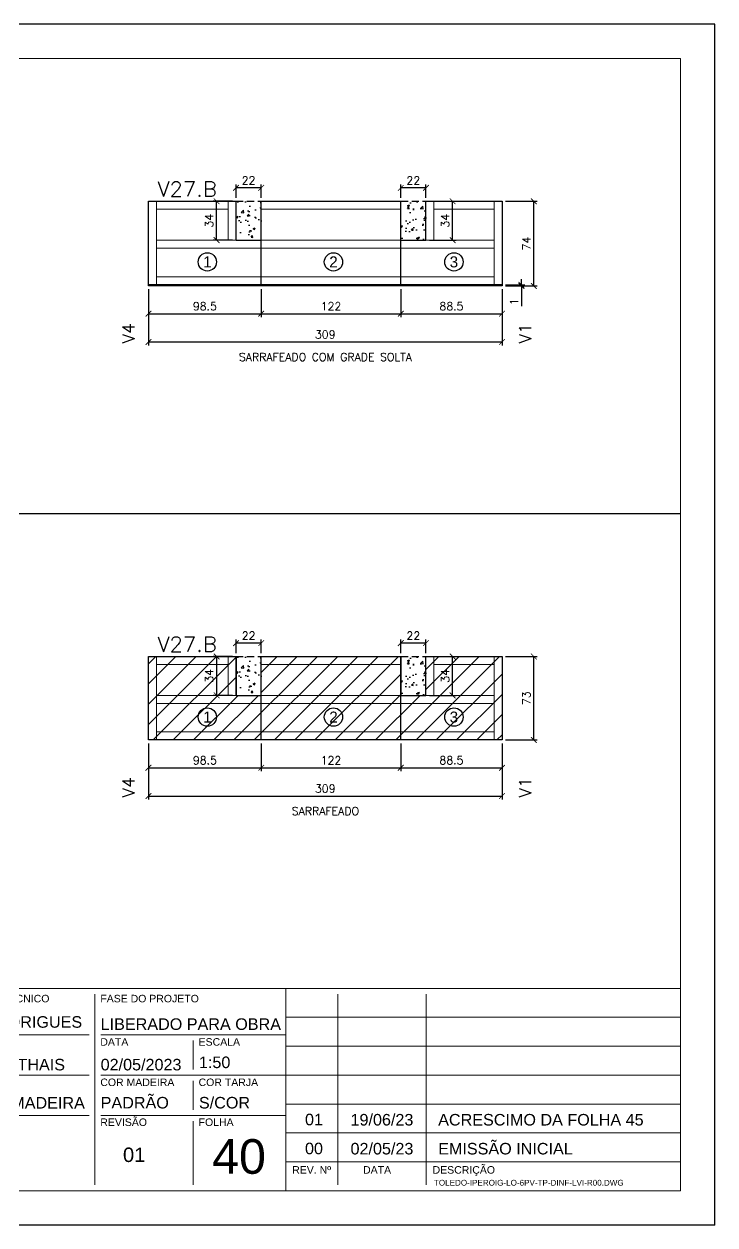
# Model space of a CAD drawing. Extents: x -23436 to 4767, y -4638 to 9755.
# Drawn here: x -19795 to -19191, y -2818 to -1768 of the extents above; entities that cross this region are included whole.
import ezdxf
from ezdxf.enums import TextEntityAlignment as Align

# ---------------------------------------------------------------- set-up
doc = ezdxf.new("R2010")
doc.units = 0
doc.header["$PDMODE"] = 2
doc.header["$PDSIZE"] = 10
doc.linetypes.add('HIDDEN', pattern=[9.525, 6.35, -3.175])
doc.layers.get('0').update_dxf_attribs({"lineweight": 13})
doc.layers.get('Defpoints').update_dxf_attribs({"lineweight": 13})
for name, color, linetype in [('Concreto', 250, 'HIDDEN'), ('Cota', 4, 'Continuous'), ('MB Logo', 255, 'Continuous'), ('Painéis', 200, 'Continuous'), ('Reaproveitamento', 251, 'Continuous'), ('Romaneio', 10, 'Continuous')]:
    doc.layers.add(name, color=color, linetype=linetype)
for name, color, linetype, lineweight in [('FOLHA MB', 7, 'Continuous', 13), ('N° Folha', 5, 'Continuous', 13), ('Sarr 2.2x7', 40, 'Continuous', 9), ('Texto Seção', 7, 'Continuous', 15)]:
    doc.layers.add(name, color=color, linetype=linetype, lineweight=lineweight)
doc.layers.add('Laje_Perimetro', color=7, linetype='Continuous', plot=False)
doc.styles.add('ARIAL', font='arial.ttf', dxfattribs={"oblique": 15, "height": 25})
doc.styles.add('MB_C01', font='arial.ttf', dxfattribs={"height": 1.3})
doc.styles.add('MB_C02', font='arial.ttf', dxfattribs={"height": 2})
doc.styles.add('MB_C03', font='arial.ttf', dxfattribs={"height": 2.5})
doc.styles.add('MB_C04', font='arial.ttf', dxfattribs={"height": 6})
doc.styles.add('REGUA-120', font='ROMANS.shx', dxfattribs={"height": 15})
doc.styles.add('ROMANS', font='romans.shx')
doc.dimstyles.new('Cota Paínel', dxfattribs={"dimtxt": 7, "dimasz": 5, "dimexe": 3, "dimexo": 3, "dimgap": 3, "dimtad": 1, "dimdec": 1, "dimzin": 12, "dimdsep": 46, "dimtxsty": 'ROMANS', "dimblk": 'ARCHTICK', "dimcen": 0, "dimclrd": 4, "dimclre": 4, "dimclrt": 1, "dimadec": 1, "dimazin": 3, "dimtfac": 1, "dimtdec": 1, "dimtmove": 0, "dimatfit": 3, "dimldrblk": 'OBLIQUE', "dimfxl": 1, "dimtolj": 1, "dimtzin": 12, "dimarcsym": 0})

# ---------------------------------------------------------------- blocks, each defined once
blk = doc.blocks.new('A$C169d8357')
at = {"layer": 'FOLHA MB', "color": 1}
for p, q in [((1109.8, 356.7), (70, 356.7)), ((943.1, 351.7), (943.1, 185)), ((1109.8, 356.7), (1109.8, 179.9)), ((1455, 356.7), (1109.8, 356.7)), ((1155.3, 185), (1155.3, 351.7)), ((1232.6, 351.7), (1232.6, 185)), ((1455, 331.5), (1109.8, 331.5)), ((938.1, 316.3), (791.6, 316.3)), ((1109.8, 316.3), (948.2, 316.3)), ((1029, 311.3), (1029, 286)), ((1455, 306.2), (1109.8, 306.2)), ((938.1, 281), (791.6, 281)), ((1109.8, 281), (948.2, 281)), ((1029, 275.9), (1029, 250.7)), ((1455, 281), (1109.8, 281)), ((1455, 255.7), (1109.8, 255.7)), ((938.1, 245.6), (450.7, 245.6)), ((1109.8, 245.6), (948.2, 245.6)), ((1029, 240.6), (1029, 185)), ((1455, 230.4), (1109.8, 230.4)), ((1455, 205.2), (1109.8, 205.2))]:
    blk.add_line(p, q, dxfattribs=at)
for points in [[(0, 1199.9), (0, 149.9), (1485, 149.9), (1485, 1199.9)], [(70, 1169.9), (70, 179.9), (1455, 179.9), (1455, 1169.9)]]:
    blk.add_lwpolyline(points, close=True, dxfattribs=at)
at = {"layer": 'FOLHA MB', "color": 6, "style": 'MB_C01'}
for s, height, p in [('RESPONSÁVEL TÉCNICO', 6.566, (791.2, 344.6)), ('FASE DO PROJETO', 6.566, (947.8, 344.6)), ('DATA', 6.57, (947.8, 306.7)), ('ESCALA', 6.57, (1033.7, 306.7)), ('COR MADEIRA', 6.566, (947.8, 271.4)), ('COR TARJA', 6.57, (1033.7, 271.4)), ('REVISÃO', 6.57, (947.8, 236.5)), ('FOLHA', 6.57, (1033.7, 236.5))]:
    blk.add_text(s, height=height, dxfattribs=at).set_placement(p)
at = {"layer": 'FOLHA MB', "color": 5}
for s, height, style, p in [('DANIEL RODRIGUES', 10.102, 'MB_C02', (791.6, 322.4)), ('LIBERADO PARA OBRA', 10.102, 'MB_C02', (948.1, 320.5)), ('STEPHANIE/THAIS', 10.102, 'MB_C02', (791.5, 285.1)), ('02/05/2023', 10.1, 'MB_C02', (948.1, 285.1)), ('1:50', 10.1, 'MB_C02', (1034, 287.1)), ('PADRÃO', 10.1, 'MB_C02', (948.1, 251.8)), ('FORMA DE MADEIRA', 10.102, 'MB_C02', (791.6, 251.7)), ('S/COR', 10.1, 'MB_C02', (1034, 251.8)), ('01', 10.1, 'MB_C02', (1126.7, 237.1)), ('19/06/23', 10.1, 'MB_C02', (1166.5, 236.9)), ('ACRESCIMO DA FOLHA 45', 10.102, 'MB_C02', (1243.1, 236.9)), ('00', 10.1, 'MB_C02', (1126.7, 211.8)), ('02/05/23', 10.1, 'MB_C02', (1166.5, 211.6)), ('EMISSÃO INICIAL', 10.102, 'MB_C02', (1243.1, 211.6)), ('01', 12.63, 'MB_C03', (967.6, 205))]:
    blk.add_text(s, height=height, dxfattribs=dict(at, style=style)).set_placement(p)
at = {"layer": 'FOLHA MB', "color": 6, "style": 'MB_C01'}
for s, p in [('REV. Nº', (1132.5, 198.1)), ('DATA', (1189.7, 198.1)), ('DESCRIÇÃO', (1265.5, 198.1))]:
    blk.add_text(s, height=6.57, dxfattribs=at).set_placement(p, align=Align.MIDDLE_CENTER)
at = {"layer": 'FOLHA MB', "insert": (1239.4, 189.4), "char_height": 5.051, "width": 210.818, "attachment_point": 1, "style": 'MB_C04'}
blk.add_mtext('TOLEDO-IPEROIG-LO-6PV-TP-DINF-LVI-R00.DWG', dxfattribs=at)
blk = doc.blocks.new('_ArchTick')
at = {"color": 0, "linetype": 'ByBlock', "const_width": 0.15}
blk.add_lwpolyline([(-0.5, -0.5), (0.5, 0.5)], dxfattribs=at)
blk = doc.blocks.new('*D1301')
at = {"layer": 'Cota', "color": 4, "lineweight": -2, "transparency": 16777216}
for p, q in [((-19686.5, -1999.7), (-19686.5, -2024)), ((-19588, -1999.7), (-19588, -2024)), ((-19686.5, -2021), (-19588, -2021))]:
    blk.add_line(p, q, dxfattribs=at)
at = {"layer": 'Defpoints', "color": 0, "transparency": 16777216}
for p in [(-19686.5, -1996.7), (-19588, -1996.7), (-19588, -2021)]:
    blk.add_point(p, dxfattribs=at)
at = {"layer": 'Cota', "color": 4, "lineweight": -2, "transparency": 16777216, "xscale": 5, "yscale": 5, "zscale": 5, "rotation": 180}
blk.add_blockref('_ArchTick', (-19686.5, -2021), dxfattribs=at)
at = {"layer": 'Cota', "color": 4, "lineweight": -2, "transparency": 16777216, "xscale": 5, "yscale": 5, "zscale": 5}
blk.add_blockref('_ArchTick', (-19588, -2021), dxfattribs=at)
at = {"layer": 'Cota', "color": 1, "transparency": 16777216, "insert": (-19637.2, -2014.5), "char_height": 7, "attachment_point": 5, "style": 'ROMANS'}
blk.add_mtext('\\A1;98.5', dxfattribs=at)
blk = doc.blocks.new('_OBLIQUE')
at = {"color": 0, "linetype": 'ByBlock', "lineweight": -2}
for p, q in [((0, 0), (-1, 0)), ((-0.5, -0.5), (0.5, 0.5))]:
    blk.add_line(p, q, dxfattribs=at)
blk = doc.blocks.new('*D1302')
at = {"layer": 'Cota', "color": 4, "lineweight": -2, "transparency": 16777216}
for p, q in [((-19588, -1999.7), (-19588, -2024)), ((-19466, -1999.7), (-19466, -2024)), ((-19588, -2021), (-19466, -2021))]:
    blk.add_line(p, q, dxfattribs=at)
at = {"layer": 'Defpoints', "color": 0, "transparency": 16777216}
for p in [(-19588, -1996.7), (-19466, -1996.7), (-19466, -2021)]:
    blk.add_point(p, dxfattribs=at)
at = {"layer": 'Cota', "color": 4, "lineweight": -2, "transparency": 16777216, "xscale": 5, "yscale": 5, "zscale": 5, "rotation": 180}
blk.add_blockref('_ArchTick', (-19588, -2021), dxfattribs=at)
at = {"layer": 'Cota', "color": 4, "lineweight": -2, "transparency": 16777216, "xscale": 5, "yscale": 5, "zscale": 5}
blk.add_blockref('_ArchTick', (-19466, -2021), dxfattribs=at)
at = {"layer": 'Cota', "color": 1, "transparency": 16777216, "insert": (-19527, -2014.5), "char_height": 7, "attachment_point": 5, "style": 'ROMANS'}
blk.add_mtext('\\A1;122', dxfattribs=at)
blk = doc.blocks.new('*D1303')
at = {"layer": 'Cota', "color": 4, "lineweight": -2, "transparency": 16777216}
for p, q in [((-19466, -1999.7), (-19466, -2024)), ((-19377.5, -1999.7), (-19377.5, -2024)), ((-19466, -2021), (-19377.5, -2021))]:
    blk.add_line(p, q, dxfattribs=at)
at = {"layer": 'Defpoints', "color": 0, "transparency": 16777216}
for p in [(-19466, -1996.7), (-19377.5, -1996.7), (-19377.5, -2021)]:
    blk.add_point(p, dxfattribs=at)
at = {"layer": 'Cota', "color": 4, "lineweight": -2, "transparency": 16777216, "xscale": 5, "yscale": 5, "zscale": 5, "rotation": 180}
blk.add_blockref('_ArchTick', (-19466, -2021), dxfattribs=at)
at = {"layer": 'Cota', "color": 4, "lineweight": -2, "transparency": 16777216, "xscale": 5, "yscale": 5, "zscale": 5}
blk.add_blockref('_ArchTick', (-19377.5, -2021), dxfattribs=at)
at = {"layer": 'Cota', "color": 1, "transparency": 16777216, "insert": (-19421.7, -2014.5), "char_height": 7, "attachment_point": 5, "style": 'ROMANS'}
blk.add_mtext('\\A1;88.5', dxfattribs=at)
blk = doc.blocks.new('*D1304')
at = {"layer": 'Cota', "color": 4, "lineweight": -2, "transparency": 16777216}
for p, q in [((-19686.5, -1999.7), (-19686.5, -2048.7)), ((-19377.5, -1999.7), (-19377.5, -2048.7)), ((-19686.5, -2045.7), (-19377.5, -2045.7))]:
    blk.add_line(p, q, dxfattribs=at)
at = {"layer": 'Defpoints', "color": 0, "transparency": 16777216}
for p in [(-19686.5, -1996.7), (-19377.5, -1996.7), (-19377.5, -2045.7)]:
    blk.add_point(p, dxfattribs=at)
at = {"layer": 'Cota', "color": 4, "lineweight": -2, "transparency": 16777216, "xscale": 5, "yscale": 5, "zscale": 5, "rotation": 180}
blk.add_blockref('_ArchTick', (-19686.5, -2045.7), dxfattribs=at)
at = {"layer": 'Cota', "color": 4, "lineweight": -2, "transparency": 16777216, "xscale": 5, "yscale": 5, "zscale": 5}
blk.add_blockref('_ArchTick', (-19377.5, -2045.7), dxfattribs=at)
at = {"layer": 'Cota', "color": 1, "transparency": 16777216, "insert": (-19532, -2039.2), "char_height": 7, "attachment_point": 5, "style": 'ROMANS'}
blk.add_mtext('\\A1;309', dxfattribs=at)
blk = doc.blocks.new('*D1305')
at = {"layer": 'Cota', "color": 4, "lineweight": -2, "transparency": 16777216}
for p, q in [((-19613, -1922.7), (-19630, -1922.7)), ((-19627, -1956.7), (-19627, -1922.7)), ((-19613, -1956.7), (-19630, -1956.7))]:
    blk.add_line(p, q, dxfattribs=at)
at = {"layer": 'Defpoints', "color": 0, "transparency": 16777216}
for p in [(-19627, -1922.7), (-19610, -1922.7), (-19610, -1956.7)]:
    blk.add_point(p, dxfattribs=at)
at = {"layer": 'Cota', "color": 4, "lineweight": -2, "transparency": 16777216, "xscale": 5, "yscale": 5, "zscale": 5}
for p, rotation in [((-19627, -1922.7), 90), ((-19627, -1956.7), 270)]:
    blk.add_blockref('_ArchTick', p, dxfattribs=dict(at, rotation=rotation))
at = {"layer": 'Cota', "color": 1, "transparency": 16777216, "insert": (-19633.5, -1939.7), "char_height": 7, "attachment_point": 5, "rotation": 90, "style": 'ROMANS'}
blk.add_mtext('\\A1;34', dxfattribs=at)
blk = doc.blocks.new('*D1306')
at = {"layer": 'Cota', "color": 4, "lineweight": -2, "transparency": 16777216}
for p, q in [((-19610, -1919.7), (-19610, -1908)), ((-19588, -1911), (-19610, -1911)), ((-19588, -1919.7), (-19588, -1908))]:
    blk.add_line(p, q, dxfattribs=at)
at = {"layer": 'Defpoints', "color": 0, "transparency": 16777216}
for p in [(-19610, -1911), (-19610, -1922.7), (-19588, -1922.7)]:
    blk.add_point(p, dxfattribs=at)
at = {"layer": 'Cota', "color": 4, "lineweight": -2, "transparency": 16777216, "xscale": 5, "yscale": 5, "zscale": 5, "rotation": 180}
blk.add_blockref('_ArchTick', (-19610, -1911), dxfattribs=at)
at = {"layer": 'Cota', "color": 4, "lineweight": -2, "transparency": 16777216, "xscale": 5, "yscale": 5, "zscale": 5}
blk.add_blockref('_ArchTick', (-19588, -1911), dxfattribs=at)
at = {"layer": 'Cota', "color": 1, "transparency": 16777216, "insert": (-19599, -1904.5), "char_height": 7, "attachment_point": 5, "style": 'ROMANS'}
blk.add_mtext('\\A1;22', dxfattribs=at)
blk = doc.blocks.new('*D1307')
at = {"layer": 'Cota', "color": 4, "lineweight": -2, "transparency": 16777216}
for p, q in [((-19466, -1919.7), (-19466, -1908)), ((-19444, -1911), (-19466, -1911)), ((-19444, -1919.7), (-19444, -1908))]:
    blk.add_line(p, q, dxfattribs=at)
at = {"layer": 'Defpoints', "color": 0, "transparency": 16777216}
for p in [(-19466, -1911), (-19466, -1922.7), (-19444, -1922.7)]:
    blk.add_point(p, dxfattribs=at)
at = {"layer": 'Cota', "color": 4, "lineweight": -2, "transparency": 16777216, "xscale": 5, "yscale": 5, "zscale": 5, "rotation": 180}
blk.add_blockref('_ArchTick', (-19466, -1911), dxfattribs=at)
at = {"layer": 'Cota', "color": 4, "lineweight": -2, "transparency": 16777216, "xscale": 5, "yscale": 5, "zscale": 5}
blk.add_blockref('_ArchTick', (-19444, -1911), dxfattribs=at)
at = {"layer": 'Cota', "color": 1, "transparency": 16777216, "insert": (-19455, -1904.5), "char_height": 7, "attachment_point": 5, "style": 'ROMANS'}
blk.add_mtext('\\A1;22', dxfattribs=at)
blk = doc.blocks.new('*D1308')
at = {"layer": 'Cota', "color": 4, "lineweight": -2, "transparency": 16777216}
for p, q in [((-19441, -1922.7), (-19417.7, -1922.7)), ((-19420.7, -1956.7), (-19420.7, -1922.7)), ((-19441, -1956.7), (-19417.7, -1956.7))]:
    blk.add_line(p, q, dxfattribs=at)
at = {"layer": 'Defpoints', "color": 0, "transparency": 16777216}
for p in [(-19444, -1922.7), (-19420.7, -1922.7), (-19444, -1956.7)]:
    blk.add_point(p, dxfattribs=at)
at = {"layer": 'Cota', "color": 4, "lineweight": -2, "transparency": 16777216, "xscale": 5, "yscale": 5, "zscale": 5}
for p, rotation in [((-19420.7, -1922.7), 90), ((-19420.7, -1956.7), 270)]:
    blk.add_blockref('_ArchTick', p, dxfattribs=dict(at, rotation=rotation))
at = {"layer": 'Cota', "color": 1, "transparency": 16777216, "insert": (-19427.2, -1939.7), "char_height": 7, "attachment_point": 5, "rotation": 90, "style": 'ROMANS'}
blk.add_mtext('\\A1;34', dxfattribs=at)
blk = doc.blocks.new('*D1309')
at = {"layer": 'Cota', "color": 4, "lineweight": -2, "transparency": 16777216}
for p, q in [((-19374.5, -1922.7), (-19346.7, -1922.7)), ((-19349.7, -1996.7), (-19349.7, -1922.7)), ((-19374.5, -1996.7), (-19346.7, -1996.7))]:
    blk.add_line(p, q, dxfattribs=at)
at = {"layer": 'Defpoints', "color": 0, "transparency": 16777216}
for p in [(-19377.5, -1922.7), (-19349.7, -1922.7), (-19377.5, -1996.7)]:
    blk.add_point(p, dxfattribs=at)
at = {"layer": 'Cota', "color": 4, "lineweight": -2, "transparency": 16777216, "xscale": 5, "yscale": 5, "zscale": 5}
for p, rotation in [((-19349.7, -1922.7), 90), ((-19349.7, -1996.7), 270)]:
    blk.add_blockref('_ArchTick', p, dxfattribs=dict(at, rotation=rotation))
at = {"layer": 'Cota', "color": 1, "transparency": 16777216, "insert": (-19356.2, -1959.7), "char_height": 7, "attachment_point": 5, "rotation": 90, "style": 'ROMANS'}
blk.add_mtext('\\A1;74', dxfattribs=at)
blk = doc.blocks.new('*D1318')
at = {"layer": 'Cota', "color": 4, "lineweight": -2, "transparency": 16777216}
for p, q in [((-19686.5, -2396.7), (-19686.5, -2421)), ((-19588, -2396.7), (-19588, -2421)), ((-19686.5, -2418), (-19588, -2418))]:
    blk.add_line(p, q, dxfattribs=at)
at = {"layer": 'Defpoints', "color": 0, "transparency": 16777216}
for p in [(-19686.5, -2393.7), (-19588, -2393.7), (-19588, -2418)]:
    blk.add_point(p, dxfattribs=at)
at = {"layer": 'Cota', "color": 4, "lineweight": -2, "transparency": 16777216, "xscale": 5, "yscale": 5, "zscale": 5, "rotation": 180}
blk.add_blockref('_ArchTick', (-19686.5, -2418), dxfattribs=at)
at = {"layer": 'Cota', "color": 4, "lineweight": -2, "transparency": 16777216, "xscale": 5, "yscale": 5, "zscale": 5}
blk.add_blockref('_ArchTick', (-19588, -2418), dxfattribs=at)
at = {"layer": 'Cota', "color": 1, "transparency": 16777216, "insert": (-19637.2, -2411.5), "char_height": 7, "attachment_point": 5, "style": 'ROMANS'}
blk.add_mtext('\\A1;98.5', dxfattribs=at)
blk = doc.blocks.new('*D1319')
at = {"layer": 'Cota', "color": 4, "lineweight": -2, "transparency": 16777216}
for p, q in [((-19588, -2396.7), (-19588, -2421)), ((-19466, -2396.7), (-19466, -2421)), ((-19588, -2418), (-19466, -2418))]:
    blk.add_line(p, q, dxfattribs=at)
at = {"layer": 'Defpoints', "color": 0, "transparency": 16777216}
for p in [(-19588, -2393.7), (-19466, -2393.7), (-19466, -2418)]:
    blk.add_point(p, dxfattribs=at)
at = {"layer": 'Cota', "color": 4, "lineweight": -2, "transparency": 16777216, "xscale": 5, "yscale": 5, "zscale": 5, "rotation": 180}
blk.add_blockref('_ArchTick', (-19588, -2418), dxfattribs=at)
at = {"layer": 'Cota', "color": 4, "lineweight": -2, "transparency": 16777216, "xscale": 5, "yscale": 5, "zscale": 5}
blk.add_blockref('_ArchTick', (-19466, -2418), dxfattribs=at)
at = {"layer": 'Cota', "color": 1, "transparency": 16777216, "insert": (-19527, -2411.5), "char_height": 7, "attachment_point": 5, "style": 'ROMANS'}
blk.add_mtext('\\A1;122', dxfattribs=at)
blk = doc.blocks.new('*D1320')
at = {"layer": 'Cota', "color": 4, "lineweight": -2, "transparency": 16777216}
for p, q in [((-19466, -2396.7), (-19466, -2421)), ((-19377.5, -2396.7), (-19377.5, -2421)), ((-19466, -2418), (-19377.5, -2418))]:
    blk.add_line(p, q, dxfattribs=at)
at = {"layer": 'Defpoints', "color": 0, "transparency": 16777216}
for p in [(-19466, -2393.7), (-19377.5, -2393.7), (-19377.5, -2418)]:
    blk.add_point(p, dxfattribs=at)
at = {"layer": 'Cota', "color": 4, "lineweight": -2, "transparency": 16777216, "xscale": 5, "yscale": 5, "zscale": 5, "rotation": 180}
blk.add_blockref('_ArchTick', (-19466, -2418), dxfattribs=at)
at = {"layer": 'Cota', "color": 4, "lineweight": -2, "transparency": 16777216, "xscale": 5, "yscale": 5, "zscale": 5}
blk.add_blockref('_ArchTick', (-19377.5, -2418), dxfattribs=at)
at = {"layer": 'Cota', "color": 1, "transparency": 16777216, "insert": (-19421.7, -2411.5), "char_height": 7, "attachment_point": 5, "style": 'ROMANS'}
blk.add_mtext('\\A1;88.5', dxfattribs=at)
blk = doc.blocks.new('*D1321')
at = {"layer": 'Cota', "color": 4, "lineweight": -2, "transparency": 16777216}
for p, q in [((-19686.5, -2396.7), (-19686.5, -2445.7)), ((-19377.5, -2396.7), (-19377.5, -2445.7)), ((-19686.5, -2442.7), (-19377.5, -2442.7))]:
    blk.add_line(p, q, dxfattribs=at)
at = {"layer": 'Defpoints', "color": 0, "transparency": 16777216}
for p in [(-19686.5, -2393.7), (-19377.5, -2393.7), (-19377.5, -2442.7)]:
    blk.add_point(p, dxfattribs=at)
at = {"layer": 'Cota', "color": 4, "lineweight": -2, "transparency": 16777216, "xscale": 5, "yscale": 5, "zscale": 5, "rotation": 180}
blk.add_blockref('_ArchTick', (-19686.5, -2442.7), dxfattribs=at)
at = {"layer": 'Cota', "color": 4, "lineweight": -2, "transparency": 16777216, "xscale": 5, "yscale": 5, "zscale": 5}
blk.add_blockref('_ArchTick', (-19377.5, -2442.7), dxfattribs=at)
at = {"layer": 'Cota', "color": 1, "transparency": 16777216, "insert": (-19532, -2436.2), "char_height": 7, "attachment_point": 5, "style": 'ROMANS'}
blk.add_mtext('\\A1;309', dxfattribs=at)
blk = doc.blocks.new('*D1322')
at = {"layer": 'Cota', "color": 4, "lineweight": -2, "transparency": 16777216}
for p, q in [((-19613, -2320.7), (-19629.9, -2320.7)), ((-19626.9, -2354.7), (-19626.9, -2320.7)), ((-19613, -2354.7), (-19629.9, -2354.7))]:
    blk.add_line(p, q, dxfattribs=at)
at = {"layer": 'Defpoints', "color": 0, "transparency": 16777216}
for p in [(-19626.9, -2320.7), (-19610, -2320.7), (-19610, -2354.7)]:
    blk.add_point(p, dxfattribs=at)
at = {"layer": 'Cota', "color": 4, "lineweight": -2, "transparency": 16777216, "xscale": 5, "yscale": 5, "zscale": 5}
for p, rotation in [((-19626.9, -2320.7), 90), ((-19626.9, -2354.7), 270)]:
    blk.add_blockref('_ArchTick', p, dxfattribs=dict(at, rotation=rotation))
at = {"layer": 'Cota', "color": 1, "transparency": 16777216, "insert": (-19633.4, -2337.7), "char_height": 7, "attachment_point": 5, "rotation": 90, "style": 'ROMANS'}
blk.add_mtext('\\A1;34', dxfattribs=at)
blk = doc.blocks.new('*D1323')
at = {"layer": 'Cota', "color": 4, "lineweight": -2, "transparency": 16777216}
for p, q in [((-19610, -2317.7), (-19610, -2306)), ((-19588, -2309), (-19610, -2309)), ((-19588, -2317.7), (-19588, -2306))]:
    blk.add_line(p, q, dxfattribs=at)
at = {"layer": 'Defpoints', "color": 0, "transparency": 16777216}
for p in [(-19610, -2309), (-19610, -2320.7), (-19588, -2320.7)]:
    blk.add_point(p, dxfattribs=at)
at = {"layer": 'Cota', "color": 4, "lineweight": -2, "transparency": 16777216, "xscale": 5, "yscale": 5, "zscale": 5, "rotation": 180}
blk.add_blockref('_ArchTick', (-19610, -2309), dxfattribs=at)
at = {"layer": 'Cota', "color": 4, "lineweight": -2, "transparency": 16777216, "xscale": 5, "yscale": 5, "zscale": 5}
blk.add_blockref('_ArchTick', (-19588, -2309), dxfattribs=at)
at = {"layer": 'Cota', "color": 1, "transparency": 16777216, "insert": (-19599, -2302.5), "char_height": 7, "attachment_point": 5, "style": 'ROMANS'}
blk.add_mtext('\\A1;22', dxfattribs=at)
blk = doc.blocks.new('*D1324')
at = {"layer": 'Cota', "color": 4, "lineweight": -2, "transparency": 16777216}
for p, q in [((-19466, -2317.7), (-19466, -2306)), ((-19444, -2309), (-19466, -2309)), ((-19444, -2317.7), (-19444, -2306))]:
    blk.add_line(p, q, dxfattribs=at)
at = {"layer": 'Defpoints', "color": 0, "transparency": 16777216}
for p in [(-19466, -2309), (-19466, -2320.7), (-19444, -2320.7)]:
    blk.add_point(p, dxfattribs=at)
at = {"layer": 'Cota', "color": 4, "lineweight": -2, "transparency": 16777216, "xscale": 5, "yscale": 5, "zscale": 5, "rotation": 180}
blk.add_blockref('_ArchTick', (-19466, -2309), dxfattribs=at)
at = {"layer": 'Cota', "color": 4, "lineweight": -2, "transparency": 16777216, "xscale": 5, "yscale": 5, "zscale": 5}
blk.add_blockref('_ArchTick', (-19444, -2309), dxfattribs=at)
at = {"layer": 'Cota', "color": 1, "transparency": 16777216, "insert": (-19455, -2302.5), "char_height": 7, "attachment_point": 5, "style": 'ROMANS'}
blk.add_mtext('\\A1;22', dxfattribs=at)
blk = doc.blocks.new('*D1325')
at = {"layer": 'Cota', "color": 4, "lineweight": -2, "transparency": 16777216}
for p, q in [((-19441, -2320.7), (-19417.7, -2320.7)), ((-19420.7, -2354.7), (-19420.7, -2320.7)), ((-19441, -2354.7), (-19417.7, -2354.7))]:
    blk.add_line(p, q, dxfattribs=at)
at = {"layer": 'Defpoints', "color": 0, "transparency": 16777216}
for p in [(-19444, -2320.7), (-19420.7, -2320.7), (-19444, -2354.7)]:
    blk.add_point(p, dxfattribs=at)
at = {"layer": 'Cota', "color": 4, "lineweight": -2, "transparency": 16777216, "xscale": 5, "yscale": 5, "zscale": 5}
for p, rotation in [((-19420.7, -2320.7), 90), ((-19420.7, -2354.7), 270)]:
    blk.add_blockref('_ArchTick', p, dxfattribs=dict(at, rotation=rotation))
at = {"layer": 'Cota', "color": 1, "transparency": 16777216, "insert": (-19427.2, -2337.7), "char_height": 7, "attachment_point": 5, "rotation": 90, "style": 'ROMANS'}
blk.add_mtext('\\A1;34', dxfattribs=at)
blk = doc.blocks.new('*D1326')
at = {"layer": 'Cota', "color": 4, "lineweight": -2, "transparency": 16777216}
for p, q in [((-19374.5, -2320.7), (-19346.7, -2320.7)), ((-19349.7, -2393.7), (-19349.7, -2320.7)), ((-19374.5, -2393.7), (-19346.7, -2393.7))]:
    blk.add_line(p, q, dxfattribs=at)
at = {"layer": 'Defpoints', "color": 0, "transparency": 16777216}
for p in [(-19377.5, -2320.7), (-19349.7, -2320.7), (-19377.5, -2393.7)]:
    blk.add_point(p, dxfattribs=at)
at = {"layer": 'Cota', "color": 4, "lineweight": -2, "transparency": 16777216, "xscale": 5, "yscale": 5, "zscale": 5}
for p, rotation in [((-19349.7, -2320.7), 90), ((-19349.7, -2393.7), 270)]:
    blk.add_blockref('_ArchTick', p, dxfattribs=dict(at, rotation=rotation))
at = {"layer": 'Cota', "color": 1, "transparency": 16777216, "insert": (-19356.2, -2357.2), "char_height": 7, "attachment_point": 5, "rotation": 90, "style": 'ROMANS'}
blk.add_mtext('\\A1;73', dxfattribs=at)
blk = doc.blocks.new('*D1498')
at = {"layer": 'Cota', "color": 4, "lineweight": -2, "transparency": 16777216}
for p, q in [((-19360.5, -1995.7), (-19360.5, -1990.7)), ((-19374.5, -1995.7), (-19357.5, -1995.7)), ((-19374.5, -1996.7), (-19357.5, -1996.7)), ((-19360.5, -1995.7), (-19360.5, -1996.7)), ((-19360.5, -1996.7), (-19360.5, -2014.4))]:
    blk.add_line(p, q, dxfattribs=at)
at = {"layer": 'Defpoints', "color": 0, "transparency": 16777216}
for p in [(-19377.5, -1995.7), (-19377.5, -1996.7), (-19360.5, -1996.7)]:
    blk.add_point(p, dxfattribs=at)
at = {"layer": 'Cota', "color": 4, "lineweight": -2, "transparency": 16777216, "xscale": 5, "yscale": 5, "zscale": 5}
for p, rotation in [((-19360.5, -1995.7), 270), ((-19360.5, -1996.7), 90)]:
    blk.add_blockref('_ArchTick', p, dxfattribs=dict(at, rotation=rotation))
at = {"layer": 'Cota', "color": 1, "transparency": 16777216, "insert": (-19367, -2010.6), "char_height": 7, "attachment_point": 5, "rotation": 90, "style": 'ROMANS'}
blk.add_mtext('\\A1;1', dxfattribs=at)

msp = doc.modelspace()

# ---------------------------------------------------------------- hatches: boundary and pattern name
at = {"layer": 'Concreto'}
h = msp.add_hatch(dxfattribs=at)
h.set_pattern_fill('AR-CONC', color=256, scale=2.5)
h.set_pattern_definition([(50, (-27.832, 34), (17.931505, -1.568803), [1.875, -20.625]), (355, (-27.832, 34), (-3.468783, 18.804803), [1.5, -16.5]), (100.45144, (-26.337, 33.87), (14.462721, 17.236), [1.593505, -17.528553]), (46.1842, (-27.832, 39), (26.681033, -4.137982), [2.8125, -30.9375]), (96.63564, (-25.608, 38.655), (23.36655, 24.352965), [2.39026, -26.292844]), (351.18416, (-27.832, 39), (23.36655, 24.352965), [2.25, -24.75]), (21, (-25.332, 37.75), (14.922676, -10.065472), [1.875, -20.625]), (326, (-25.332, 37.75), (6.082883, 18.128751), [1.5, -16.5]), (71.45144, (-24.088, 36.911), (21.00556, 8.063279), [1.593505, -17.528553]), (37.5, (-27.8315, 34), (0.3039964, 8.3223463), [0, -16.3, 0, -16.75, 0, -16.5625]), (7.5, (-27.8315, 34), (6.5767384, 9.8602928), [0, -9.55, 0, -15.925, 0, -6.3125]), (327.5, (-33.4065, 34), (13.345561, -0.5638718), [0, -6.25, 0, -19.5, 0, -25.875]), (317.5, (-35.907, 34), (14.579654, 2.5026246), [0, -8.125, 0, -12.95, 0, -18.375])])
h.paths.add_polyline_path([(-19587.97, -1922.74), (-19609.97, -1922.74), (-19609.97, -1956.74), (-19587.97, -1956.74)])
h.paths.add_polyline_path([(-19443.97, -1922.74), (-19465.97, -1922.74), (-19465.97, -1956.74), (-19443.97, -1956.74)])
h = msp.add_hatch(dxfattribs=at)
h.set_pattern_fill('AR-CONC', color=256, scale=2.5)
h.set_pattern_definition([(50, (-27.832, -363.969), (17.931505, -1.568803), [1.875, -20.625]), (355, (-27.832, -363.969), (-3.468783, 18.804803), [1.5, -16.5]), (100.45144, (-26.337, -364.1), (14.462721, 17.236), [1.593505, -17.528553]), (46.1842, (-27.832, -358.969), (26.681033, -4.137982), [2.8125, -30.9375]), (96.63564, (-25.608, -359.314), (23.36655, 24.352965), [2.39026, -26.292844]), (351.18416, (-27.832, -358.97), (23.36655, 24.352965), [2.25, -24.75]), (21, (-25.332, -360.219), (14.922676, -10.065472), [1.875, -20.625]), (326, (-25.332, -360.219), (6.082883, 18.128751), [1.5, -16.5]), (71.45144, (-24.088, -361.058), (21.00556, 8.063279), [1.593505, -17.528553]), (37.5, (-27.8315, -363.969), (0.3039964, 8.3223463), [0, -16.3, 0, -16.75, 0, -16.5625]), (7.5, (-27.8315, -363.969), (6.5767384, 9.8602928), [0, -9.55, 0, -15.925, 0, -6.3125]), (327.5, (-33.4065, -363.969), (13.345561, -0.5638718), [0, -6.25, 0, -19.5, 0, -25.875]), (317.5, (-35.907, -363.969), (14.579654, 2.5026246), [0, -8.125, 0, -12.95, 0, -18.375])])
h.paths.add_polyline_path([(-19587.97, -2320.71), (-19609.97, -2320.71), (-19609.97, -2354.71), (-19587.97, -2354.71)])
h.paths.add_polyline_path([(-19443.97, -2320.71), (-19465.97, -2320.71), (-19465.97, -2354.71), (-19443.97, -2354.71)])
at = {"layer": 'Reaproveitamento'}
h = msp.add_hatch(dxfattribs=at)
h.set_pattern_fill('ANSI31', color=256, scale=100)
h.set_pattern_definition([(45, (0, 0), (-8.838835, 8.838835), [])])
h.paths.add_polyline_path([(-19686.47, -2393.71), (-19686.47, -2320.71), (-19609.97, -2320.71), (-19609.97, -2354.71), (-19587.97, -2354.71), (-19587.97, -2320.71), (-19465.97, -2320.71), (-19465.97, -2354.71), (-19443.97, -2354.71), (-19443.97, -2320.71), (-19377.47, -2320.71), (-19377.47, -2393.71)])

# ---------------------------------------------------------------- linework, layer by layer
at = {"layer": 'Concreto'}
for p, q in [((-19609.97, -1922.74), (-19587.97, -1922.74)), ((-19465.97, -1922.74), (-19443.97, -1922.74)), ((-19609.97, -2320.71), (-19587.97, -2320.71)), ((-19465.97, -2320.71), (-19443.97, -2320.71))]:
    msp.add_line(p, q, dxfattribs=at)
at = {"layer": 'Laje_Perimetro'}
msp.add_lwpolyline([(-19191.38, -1767.74), (-20676.4, -1767.74), (-20676.4, -2817.74), (-19191.38, -2817.74)], close=True, dxfattribs=at)
at = {"layer": 'MB Logo'}
msp.add_line((-20606.4, -2195.71), (-19221.38, -2195.71), dxfattribs=at)
at = {"layer": 'Painéis'}
for p, q in [((-19686.47, -1922.74), (-19609.97, -1922.74)), ((-19686.47, -1996.74), (-19686.47, -1922.74)), ((-19609.97, -1956.74), (-19609.97, -1922.74)), ((-19587.97, -1996.74), (-19587.97, -1922.74)), ((-19587.97, -1922.74), (-19465.97, -1922.74)), ((-19465.97, -1996.74), (-19465.97, -1922.74)), ((-19443.97, -1956.74), (-19443.97, -1922.74)), ((-19443.97, -1922.74), (-19377.47, -1922.74)), ((-19377.47, -1922.74), (-19377.47, -1996.74)), ((-19609.97, -1956.74), (-19587.97, -1956.74)), ((-19465.97, -1956.74), (-19443.97, -1956.74)), ((-19377.47, -1995.74), (-19686.47, -1995.74)), ((-19377.47, -1996.74), (-19686.47, -1996.74)), ((-19686.47, -2320.71), (-19609.97, -2320.71)), ((-19686.47, -2393.71), (-19686.47, -2320.71)), ((-19609.97, -2354.71), (-19609.97, -2320.71)), ((-19587.97, -2320.71), (-19465.97, -2320.71)), ((-19587.97, -2393.71), (-19587.97, -2320.71)), ((-19465.97, -2393.71), (-19465.97, -2320.71)), ((-19443.97, -2320.71), (-19377.47, -2320.71)), ((-19443.97, -2354.71), (-19443.97, -2320.71)), ((-19377.47, -2320.71), (-19377.47, -2393.71)), ((-19609.97, -2354.71), (-19587.97, -2354.71)), ((-19465.97, -2354.71), (-19443.97, -2354.71)), ((-19377.47, -2393.71), (-19686.47, -2393.71))]:
    msp.add_line(p, q, dxfattribs=at)
msp.add_lwpolyline([(-19686.47, -2393.71), (-19686.47, -2320.71), (-19609.97, -2320.71), (-19609.97, -2354.71), (-19587.97, -2354.71), (-19587.97, -2320.71), (-19465.97, -2320.71), (-19465.97, -2354.71), (-19443.97, -2354.71), (-19443.97, -2320.71), (-19377.47, -2320.71), (-19377.47, -2393.71)], close=True, dxfattribs=at)
at = {"layer": 'Romaneio'}
for centre in [(-19635.06, -1975.72), (-19524.81, -1975.72), (-19419.56, -1975.72), (-19635.06, -2373.69), (-19524.81, -2373.69), (-19419.56, -2373.69)]:
    msp.add_circle(centre, 8, dxfattribs=at)
at = {"layer": 'Sarr 2.2x7', "color": 50}
for p, q in [((-19686.47, -1996.74), (-19686.47, -1922.74)), ((-19686.47, -1922.74), (-19682.97, -1922.74)), ((-19679.47, -1922.74), (-19682.97, -1922.74)), ((-19679.47, -1996.74), (-19679.47, -1922.74)), ((-19679.47, -1922.74), (-19679.47, -1926.24)), ((-19679.47, -1922.74), (-19616.97, -1922.74)), ((-19679.47, -1929.74), (-19679.47, -1926.24)), ((-19679.47, -1929.74), (-19616.97, -1929.74)), ((-19616.97, -1922.74), (-19613.47, -1922.74)), ((-19616.97, -1922.74), (-19616.97, -1956.74)), ((-19616.97, -1922.74), (-19616.97, -1926.24)), ((-19616.97, -1929.74), (-19616.97, -1926.24)), ((-19609.97, -1922.74), (-19613.47, -1922.74)), ((-19609.97, -1922.74), (-19609.97, -1956.74)), ((-19587.97, -1922.74), (-19587.97, -1926.24)), ((-19587.97, -1922.74), (-19465.97, -1922.74)), ((-19587.97, -1929.74), (-19587.97, -1926.24)), ((-19587.97, -1929.74), (-19465.97, -1929.74)), ((-19465.97, -1922.74), (-19465.97, -1926.24)), ((-19465.97, -1929.74), (-19465.97, -1926.24)), ((-19443.97, -1956.74), (-19443.97, -1922.74)), ((-19443.97, -1922.74), (-19440.47, -1922.74)), ((-19436.97, -1922.74), (-19440.47, -1922.74)), ((-19436.97, -1956.74), (-19436.97, -1922.74)), ((-19436.97, -1922.74), (-19436.97, -1926.24)), ((-19436.97, -1922.74), (-19384.47, -1922.74)), ((-19436.97, -1929.74), (-19436.97, -1926.24)), ((-19436.97, -1929.74), (-19384.47, -1929.74)), ((-19384.47, -1922.74), (-19380.97, -1922.74)), ((-19384.47, -1922.74), (-19384.47, -1996.74)), ((-19384.47, -1922.74), (-19384.47, -1926.24)), ((-19384.47, -1929.74), (-19384.47, -1926.24)), ((-19377.47, -1922.74), (-19380.97, -1922.74)), ((-19377.47, -1922.74), (-19377.47, -1996.74)), ((-19679.47, -1956.74), (-19679.47, -1960.24)), ((-19679.47, -1956.74), (-19384.47, -1956.74)), ((-19679.47, -1963.74), (-19679.47, -1960.24)), ((-19616.97, -1956.74), (-19613.47, -1956.74)), ((-19609.97, -1956.74), (-19613.47, -1956.74)), ((-19443.97, -1956.74), (-19440.47, -1956.74)), ((-19436.97, -1956.74), (-19440.47, -1956.74)), ((-19384.47, -1956.74), (-19384.47, -1960.24)), ((-19384.47, -1963.74), (-19384.47, -1960.24)), ((-19679.47, -1963.74), (-19384.47, -1963.74)), ((-19384.47, -1988.74), (-19679.47, -1988.74)), ((-19679.47, -1988.74), (-19679.47, -1992.24)), ((-19679.47, -1995.74), (-19679.47, -1992.24)), ((-19384.47, -1988.74), (-19384.47, -1992.24)), ((-19384.47, -1995.74), (-19384.47, -1992.24)), ((-19686.47, -1996.74), (-19682.97, -1996.74)), ((-19679.47, -1996.74), (-19682.97, -1996.74)), ((-19384.47, -1995.74), (-19679.47, -1995.74)), ((-19384.47, -1996.74), (-19380.97, -1996.74)), ((-19377.47, -1996.74), (-19380.97, -1996.74)), ((-19686.47, -2393.71), (-19686.47, -2320.71)), ((-19686.47, -2320.71), (-19682.97, -2320.71)), ((-19679.47, -2320.71), (-19682.97, -2320.71)), ((-19679.47, -2393.71), (-19679.47, -2320.71)), ((-19679.47, -2320.71), (-19679.47, -2324.21)), ((-19679.47, -2320.71), (-19616.97, -2320.71)), ((-19679.47, -2327.71), (-19679.47, -2324.21)), ((-19679.47, -2327.71), (-19616.97, -2327.71)), ((-19616.97, -2320.71), (-19613.47, -2320.71)), ((-19616.97, -2320.71), (-19616.97, -2354.71)), ((-19616.97, -2320.71), (-19616.97, -2324.21)), ((-19616.97, -2327.71), (-19616.97, -2324.21)), ((-19609.97, -2320.71), (-19613.47, -2320.71)), ((-19609.97, -2320.71), (-19609.97, -2354.71)), ((-19587.97, -2320.71), (-19587.97, -2324.21)), ((-19587.97, -2320.71), (-19465.97, -2320.71)), ((-19587.97, -2327.71), (-19587.97, -2324.21)), ((-19587.97, -2327.71), (-19465.97, -2327.71)), ((-19465.97, -2320.71), (-19465.97, -2324.21)), ((-19465.97, -2327.71), (-19465.97, -2324.21)), ((-19443.97, -2354.71), (-19443.97, -2320.71)), ((-19443.97, -2320.71), (-19440.47, -2320.71)), ((-19436.97, -2320.71), (-19440.47, -2320.71)), ((-19436.97, -2354.71), (-19436.97, -2320.71)), ((-19436.97, -2320.71), (-19436.97, -2324.21)), ((-19436.97, -2320.71), (-19384.47, -2320.71)), ((-19436.97, -2327.71), (-19436.97, -2324.21)), ((-19436.97, -2327.71), (-19384.47, -2327.71)), ((-19384.47, -2320.71), (-19380.97, -2320.71)), ((-19384.47, -2320.71), (-19384.47, -2393.71)), ((-19384.47, -2320.71), (-19384.47, -2324.21)), ((-19384.47, -2327.71), (-19384.47, -2324.21)), ((-19377.47, -2320.71), (-19380.97, -2320.71)), ((-19377.47, -2320.71), (-19377.47, -2393.71)), ((-19679.47, -2354.71), (-19679.47, -2358.21)), ((-19679.47, -2354.71), (-19384.47, -2354.71)), ((-19679.47, -2361.71), (-19679.47, -2358.21)), ((-19679.47, -2361.71), (-19384.47, -2361.71)), ((-19616.97, -2354.71), (-19613.47, -2354.71)), ((-19609.97, -2354.71), (-19613.47, -2354.71)), ((-19443.97, -2354.71), (-19440.47, -2354.71)), ((-19436.97, -2354.71), (-19440.47, -2354.71)), ((-19384.47, -2354.71), (-19384.47, -2358.21)), ((-19384.47, -2361.71), (-19384.47, -2358.21)), ((-19686.47, -2393.71), (-19682.97, -2393.71)), ((-19679.47, -2393.71), (-19682.97, -2393.71)), ((-19384.47, -2386.71), (-19679.47, -2386.71)), ((-19679.47, -2386.71), (-19679.47, -2390.21)), ((-19679.47, -2393.71), (-19679.47, -2390.21)), ((-19384.47, -2393.71), (-19679.47, -2393.71)), ((-19384.47, -2386.71), (-19384.47, -2390.21)), ((-19384.47, -2393.71), (-19384.47, -2390.21)), ((-19384.47, -2393.71), (-19380.97, -2393.71)), ((-19377.47, -2393.71), (-19380.97, -2393.71))]:
    msp.add_line(p, q, dxfattribs=at)

# ---------------------------------------------------------------- block references
at = {"layer": 'MB Logo'}
msp.add_blockref('A$C169d8357', (-20676.4, -2967.68), dxfattribs=at)

# ---------------------------------------------------------------- texts
at = {"layer": 'N° Folha', "color": 5, "style": 'MB_C04'}
msp.add_text('40', height=30.306, dxfattribs=at).set_placement((-19630.93, -2773))
at = {"layer": 'Painéis', "color": 1, "char_height": 7, "attachment_point": 5, "style": 'ROMANS'}
for s, insert in [('\\A1;SARRAFEADO COM GRADE SOLTA', (-19531.85, -2058.9)), ('\\A1;SARRAFEADO', (-19531.85, -2455.87))]:
    msp.add_mtext(s, dxfattribs=dict(at, insert=insert))
at = {"layer": 'Romaneio', "color": 0, "style": 'ARIAL'}
for s, p in [('1', (-19635.06, -1975.72)), ('2', (-19524.81, -1975.72)), ('3', (-19419.56, -1975.72)), ('1', (-19635.06, -2373.69)), ('2', (-19524.81, -2373.69)), ('3', (-19419.56, -2373.69))]:
    msp.add_text(s, height=9.6, dxfattribs=at).set_placement(p, align=Align.MIDDLE_CENTER)
at = {"layer": 'Texto Seção', "style": 'REGUA-120', "width": 1.05}
for p in [(-19678.76, -1918.55), (-19678.76, -2316.52)]:
    msp.add_text('V27.B', height=13, dxfattribs=at).set_placement(p)
for s, p in [('V4', (-19704.05, -2038.14)), ('V1', (-19357.27, -2038.14)), ('V4', (-19704.05, -2435.11)), ('V1', (-19357.27, -2435.11))]:
    msp.add_text(s, height=10.4, rotation=90, dxfattribs=at).set_placement(p, align=Align.MIDDLE_CENTER)

# ---------------------------------------------------------------- dimensions: what is measured, and where the dimension line sits
at = {"layer": 'Cota'}
for base, p1, p2, picture, middle in [((-19609.97, -1911), (-19587.97, -1922.74), (-19609.97, -1922.74), '*D1306', (-19598.97, -1904.5)), ((-19465.97, -1911), (-19443.97, -1922.74), (-19465.97, -1922.74), '*D1307', (-19454.97, -1904.5)), ((-19587.97, -2021.01), (-19686.47, -1996.74), (-19587.97, -1996.74), '*D1301', (-19637.22, -2014.51)), ((-19377.47, -2045.75), (-19686.47, -1996.74), (-19377.47, -1996.74), '*D1304', (-19531.97, -2039.25)), ((-19465.97, -2021.01), (-19587.97, -1996.74), (-19465.97, -1996.74), '*D1302', (-19526.97, -2014.51)), ((-19377.47, -2021.01), (-19465.97, -1996.74), (-19377.47, -1996.74), '*D1303', (-19421.72, -2014.51)), ((-19609.97, -2308.97), (-19587.97, -2320.71), (-19609.97, -2320.71), '*D1323', (-19598.97, -2302.47)), ((-19465.97, -2308.97), (-19443.97, -2320.71), (-19465.97, -2320.71), '*D1324', (-19454.97, -2302.47)), ((-19587.97, -2417.97), (-19686.47, -2393.71), (-19587.97, -2393.71), '*D1318', (-19637.22, -2411.47)), ((-19377.47, -2442.72), (-19686.47, -2393.71), (-19377.47, -2393.71), '*D1321', (-19531.97, -2436.22)), ((-19465.97, -2417.97), (-19587.97, -2393.71), (-19465.97, -2393.71), '*D1319', (-19526.97, -2411.47)), ((-19377.47, -2417.97), (-19465.97, -2393.71), (-19377.47, -2393.71), '*D1320', (-19421.72, -2411.47))]:
    dim = msp.add_linear_dim(base=base, p1=p1, p2=p2, dimstyle='Cota Paínel', dxfattribs=at)
    dim.commit()
    dim.dimension.update_dxf_attribs({"geometry": picture, "text_midpoint": middle})
for base, p1, p2, picture, middle in [((-19626.98, -1922.74), (-19609.97, -1956.74), (-19609.97, -1922.74), '*D1305', (-19633.48, -1939.74)), ((-19420.7, -1922.74), (-19443.97, -1956.74), (-19443.97, -1922.74), '*D1308', (-19427.2, -1939.74)), ((-19349.75, -1922.74), (-19377.47, -1996.74), (-19377.47, -1922.74), '*D1309', (-19356.25, -1959.74)), ((-19360.48, -1996.74), (-19377.47, -1995.74), (-19377.47, -1996.74), '*D1498', (-19366.98, -2010.57)), ((-19626.92, -2320.71), (-19609.97, -2354.71), (-19609.97, -2320.71), '*D1322', (-19633.42, -2337.71)), ((-19420.74, -2320.71), (-19443.97, -2354.71), (-19443.97, -2320.71), '*D1325', (-19427.24, -2337.71)), ((-19349.75, -2320.71), (-19377.47, -2393.71), (-19377.47, -2320.71), '*D1326', (-19356.25, -2357.21))]:
    dim = msp.add_linear_dim(base=base, p1=p1, p2=p2, angle=90, dimstyle='Cota Paínel', dxfattribs=at)
    dim.commit()
    dim.dimension.update_dxf_attribs({"geometry": picture, "text_midpoint": middle})

doc.saveas('drawing.dxf')
